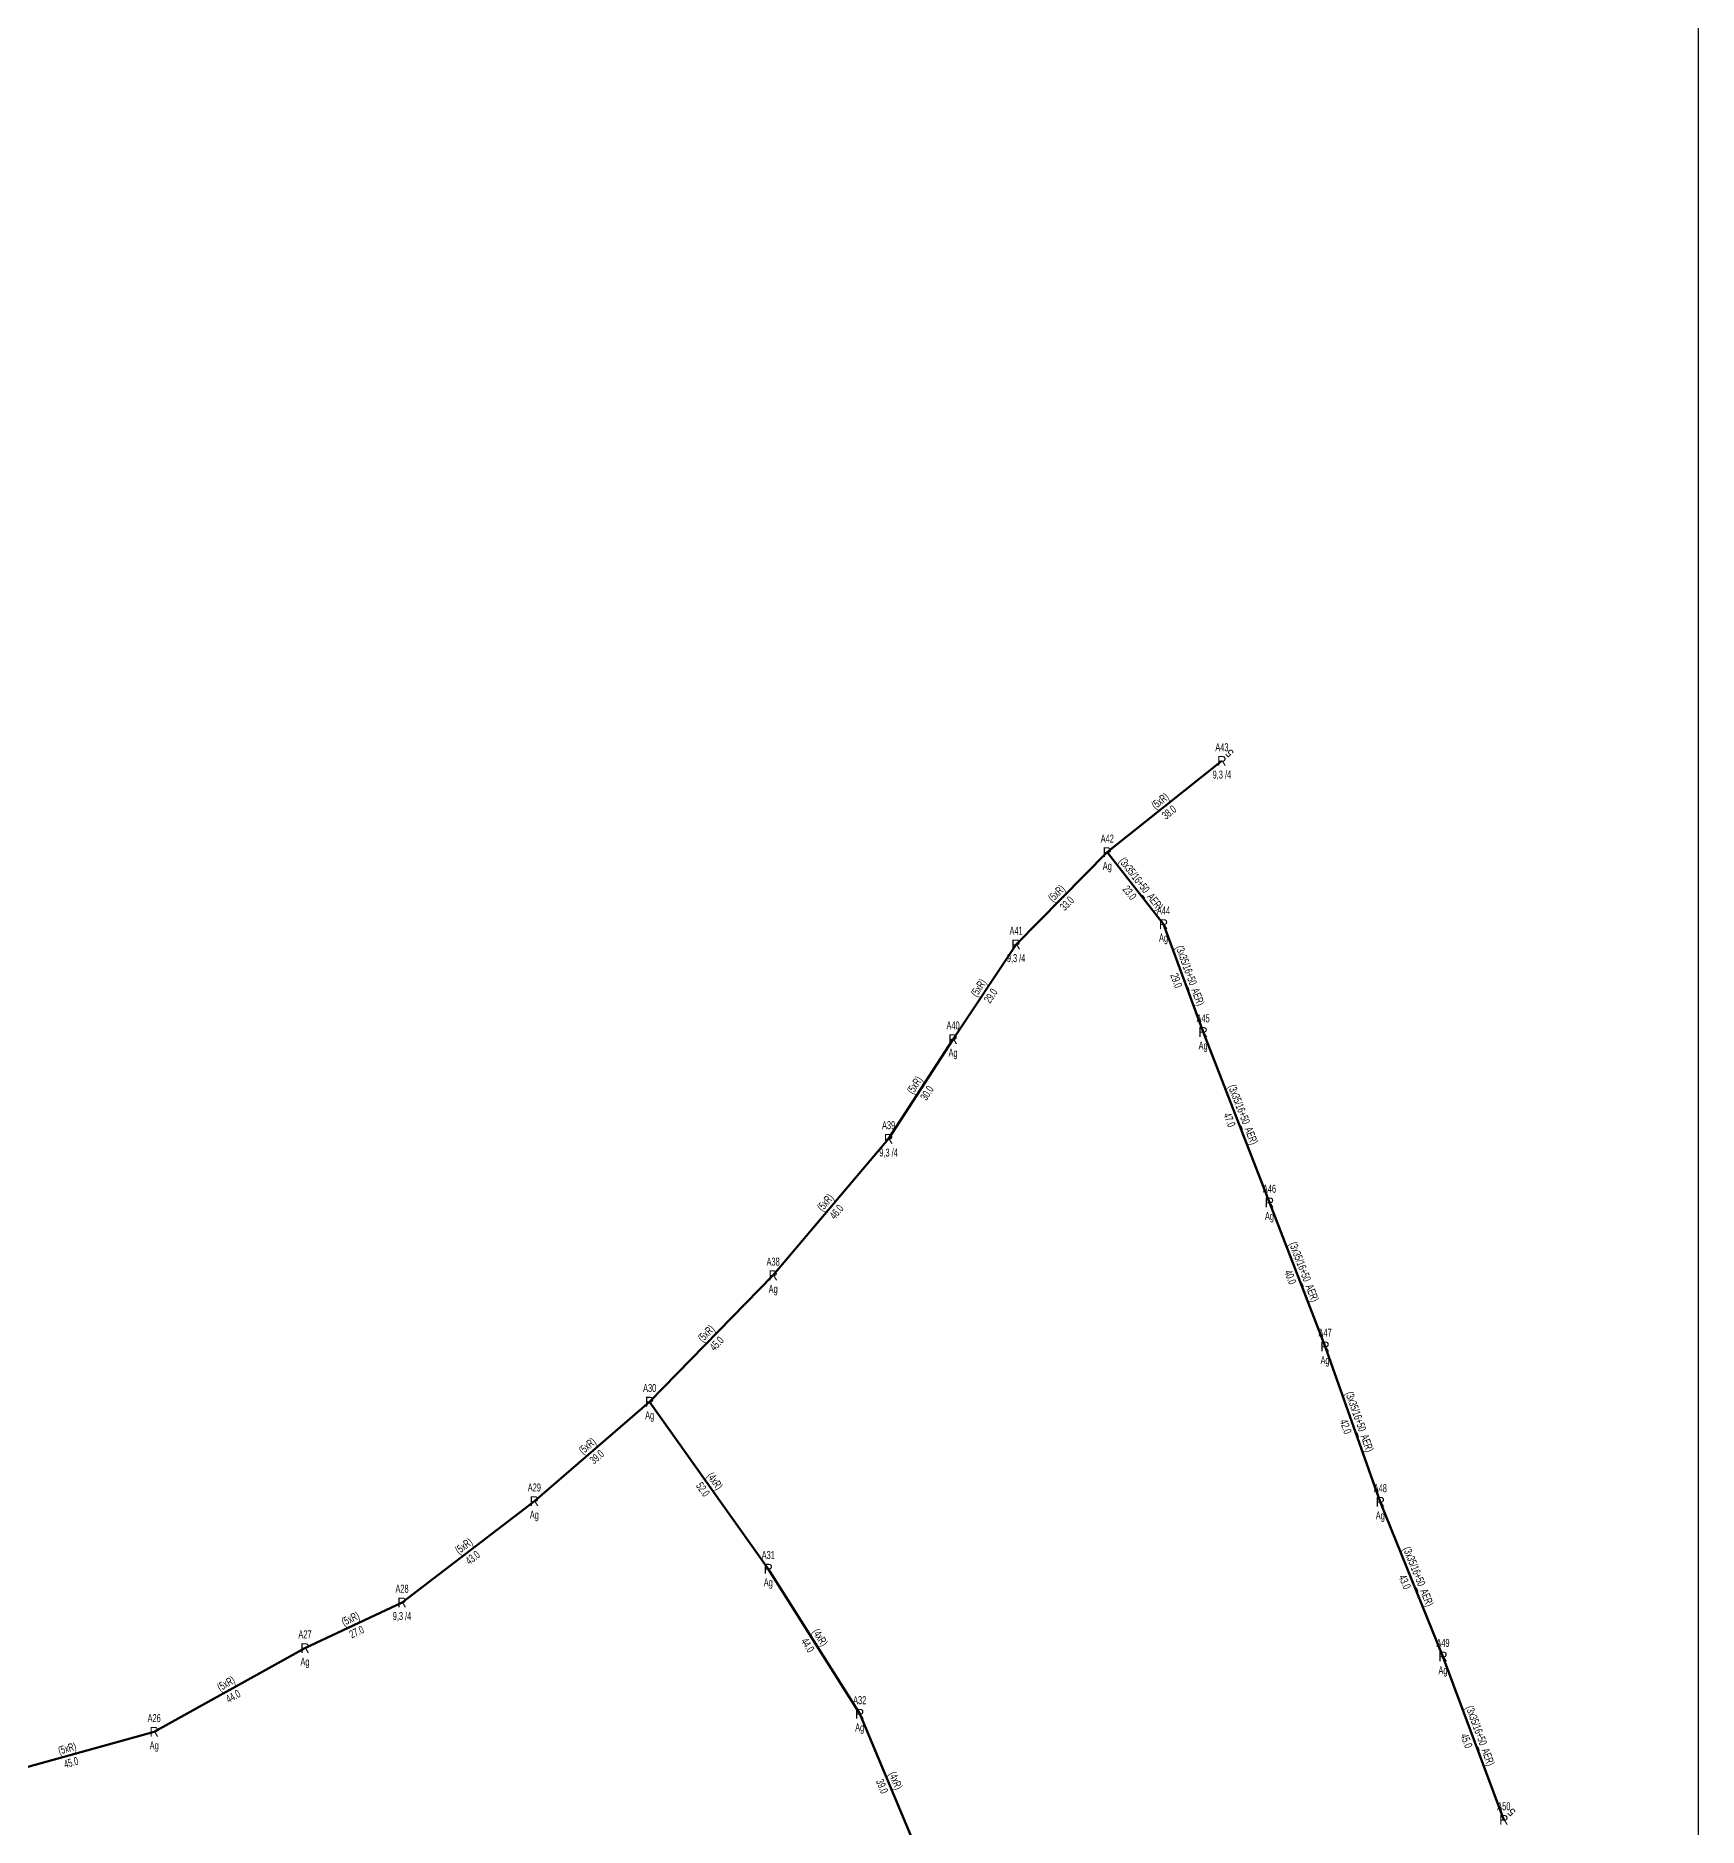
# Model space of a CAD drawing. Header units: millimetres. Extents: x 593538 to 596486, y 4087277 to 4091598.
# Drawn here: x 595866.6 to 596292.5, y 4090026 to 4090484.8 of the extents above; entities that cross this region are included whole.
import ezdxf
from ezdxf.enums import TextEntityAlignment as Align

# ---------------------------------------------------------------- set-up
doc = ezdxf.new("R2010")
doc.units = ezdxf.units.MM
doc.layers.add('ANTET', color=250, linetype='Continuous')
doc.layers.add('DIREK_AG_MEVCUT', color=120, linetype='Continuous', lineweight=25)
doc.layers.add('HAT_AG_HAVAI_MEVCUT', color=126, linetype='Continuous', lineweight=50)
doc.styles.add('Direk', font='B_CAD')
doc.styles.get("Standard").update_dxf_attribs({"font": 'Arial'})

msp = doc.modelspace()

# ---------------------------------------------------------------- linework, layer by layer
at = {"layer": 'ANTET', "flags": 128}
msp.add_lwpolyline([(593952.5, 4089437.5), (593952.5, 4090517.5), (596292.5, 4090517.5), (596292.5, 4089437.5), (593952.5, 4089437.5)], close=True, dxfattribs=at)
at = {"layer": 'HAT_AG_HAVAI_MEVCUT'}
for p, q in [((596141.12, 4090275.71), (596170.48, 4090299.1)), ((596117.76, 4090252.1), (596141.12, 4090275.71)), ((596141.12, 4090275.71), (596155.52, 4090257.29)), ((596155.52, 4090257.29), (596165.67, 4090229.68)), ((596101.61, 4090227.84), (596117.76, 4090252.1)), ((596085.09, 4090202.29), (596101.61, 4090227.84)), ((596165.67, 4090229.68), (596182.67, 4090186.02)), ((596055.52, 4090167.35), (596085.09, 4090202.29)), ((596182.67, 4090186.02), (596196.91, 4090149.12)), ((596023.88, 4090134.98), (596055.52, 4090167.35)), ((596196.91, 4090149.12), (596211.06, 4090109.33)), ((595994.34, 4090109.51), (596023.88, 4090134.98)), ((596023.88, 4090134.98), (596054.27, 4090092.2)), ((595960.44, 4090083.57), (595994.34, 4090109.51)), ((596211.06, 4090109.33), (596227.12, 4090069.7)), ((596054.27, 4090092.2), (596077.69, 4090055.03)), ((595935.58, 4090071.88), (595960.44, 4090083.57)), ((595896.95, 4090050.44), (595935.58, 4090071.88)), ((596227.12, 4090069.7), (596242.71, 4090027.86)), ((596077.69, 4090055.03), (596092.69, 4090019.37)), ((595853.38, 4090038.31), (595896.95, 4090050.44))]:
    msp.add_line(p, q, dxfattribs=at)

# ---------------------------------------------------------------- texts
at = {"layer": 'DIREK_AG_MEVCUT', "linetype": 'ByBlock', "width": 0.53}
for s, p in [('A43', (596170.48, 4090302.6)), ('9,3 /4', (596170.48, 4090295.6)), ('A42', (596141.12, 4090279.21)), ('Ag', (596141.12, 4090272.21)), ('A44', (596155.52, 4090260.79)), ('A41', (596117.76, 4090255.6)), ('Ag', (596155.52, 4090253.79)), ('9,3 /4', (596117.76, 4090248.6)), ('A40', (596101.61, 4090231.34)), ('A45', (596165.67, 4090233.18)), ('Ag', (596165.67, 4090226.18)), ('Ag', (596101.61, 4090224.34)), ('A39', (596085.09, 4090205.79)), ('9,3 /4', (596085.09, 4090198.79)), ('A46', (596182.67, 4090189.52)), ('Ag', (596182.67, 4090182.52)), ('A38', (596055.52, 4090170.85)), ('Ag', (596055.52, 4090163.85)), ('A47', (596196.91, 4090152.62)), ('Ag', (596196.91, 4090145.62)), ('A30', (596023.88, 4090138.48)), ('Ag', (596023.88, 4090131.48)), ('A29', (595994.34, 4090113.01)), ('A48', (596211.06, 4090112.83)), ('Ag', (595994.34, 4090106.01)), ('Ag', (596211.06, 4090105.83)), ('A31', (596054.27, 4090095.7)), ('A28', (595960.44, 4090087.07)), ('Ag', (596054.27, 4090088.7)), ('9,3 /4', (595960.44, 4090080.07)), ('A27', (595935.58, 4090075.38)), ('A49', (596227.12, 4090073.2)), ('Ag', (595935.58, 4090068.38)), ('Ag', (596227.12, 4090066.2)), ('A32', (596077.69, 4090058.53)), ('A26', (595896.95, 4090053.94)), ('Ag', (596077.69, 4090051.53)), ('Ag', (595896.95, 4090046.94)), ('A50', (596242.71, 4090031.36))]:
    msp.add_text(s, height=2.05, dxfattribs=at).set_placement(p, align=Align.MIDDLE_CENTER)
at = {"layer": 'DIREK_AG_MEVCUT', "linetype": 'ByBlock', "style": 'Direk'}
for p in [(596170.48, 4090299.1), (596141.12, 4090275.71), (596155.52, 4090257.29), (596117.76, 4090252.1), (596165.67, 4090229.68), (596101.61, 4090227.84), (596085.09, 4090202.29), (596182.67, 4090186.02), (596055.52, 4090167.35), (596196.91, 4090149.12), (596023.88, 4090134.98), (595994.34, 4090109.51), (596211.06, 4090109.33), (596054.27, 4090092.2), (595960.44, 4090083.57), (595935.58, 4090071.88), (596227.12, 4090069.7), (596077.69, 4090055.03), (595896.95, 4090050.44), (596242.71, 4090027.86)]:
    msp.add_text('R', height=2.5, dxfattribs=at).set_placement(p, align=Align.MIDDLE_CENTER)
at = {"layer": 'DIREK_AG_MEVCUT', "color": 32, "style": 'Direk'}
for p in [(596172.46, 4090301.08), (596244.69, 4090029.84)]:
    msp.add_text('5', height=2, rotation=495, dxfattribs=at).set_placement(p, align=Align.MIDDLE_CENTER)
at = {"layer": 'HAT_AG_HAVAI_MEVCUT', "lineweight": 30, "width": 0.53}
for s, rotation, p in [('(5xR)', 38.5397, (596155.27, 4090288.07)), ('(3x35/16+50_AER)', 308.023, (596148.99, 4090267.03)), ('(5xR)', 45.3147, (596128.83, 4090264.5)), ('(3x35/16+50_AER)', 290.1812, (596161.39, 4090243.78)), ('(5xR)', 56.3558, (596108.98, 4090240.44)), ('(5xR)', 57.1015, (596092.63, 4090215.53)), ('(3x35/16+50_AER)', 291.273, (596174.96, 4090208.16)), ('(5xR)', 49.7642, (596069.65, 4090185.37)), ('(3x35/16+50_AER)', 291.1097, (596190.58, 4090167.87)), ('(5xR)', 45.6515, (596039.09, 4090151.76)), ('(3x35/16+50_AER)', 289.5805, (596204.79, 4090129.51)), ('(5xR)', 40.7661, (596008.56, 4090122.89)), ('(4xR)', 305.3847, (596039.77, 4090114.08)), ('(5xR)', 37.43, (595976.88, 4090097.22)), ('(3x35/16+50_AER)', 292.0566, (596219.88, 4090089.83)), ('(5xR)', 25.1787, (595947.65, 4090078.49)), ('(4xR)', 302.2177, (596066.7, 4090074.07)), ('(5xR)', 29.0296, (595915.85, 4090061.9)), ('(3x35/16+50_AER)', 290.4358, (596235.71, 4090049.08)), ('(5xR)', 15.5561, (595874.94, 4090045.2)), ('(4xR)', 292.8075, (596085.97, 4090037.53))]:
    msp.add_text(s, height=2.05, rotation=rotation, dxfattribs=at).set_placement(p, align=Align.CENTER)
for s, rotation, p in [('38.0', 38.5397, (596156.33, 4090286.74)), ('23.0', 308.023, (596147.65, 4090265.98)), ('33.0', 45.3147, (596130.04, 4090263.31)), ('29.0', 290.1812, (596159.8, 4090243.19)), ('29.0', 56.3558, (596110.39, 4090239.5)), ('30.0', 57.1015, (596094.06, 4090214.6)), ('47.0', 291.273, (596173.38, 4090207.54)), ('46.0', 49.7642, (596070.95, 4090184.27)), ('40.0', 291.1097, (596189, 4090167.26)), ('45.0', 45.6515, (596040.31, 4090150.57)), ('42.0', 289.5805, (596203.19, 4090128.94)), ('39.0', 40.7661, (596009.67, 4090121.6)), ('52.0', 305.3847, (596038.38, 4090113.1)), ('43.0', 37.43, (595977.91, 4090095.87)), ('43.0', 292.0566, (596218.31, 4090089.2)), ('27.0', 25.1787, (595948.37, 4090076.95)), ('44.0', 302.2177, (596065.26, 4090073.16)), ('44.0', 29.0296, (595916.68, 4090060.42)), ('45.0', 290.4358, (596234.12, 4090048.48)), ('45.0', 15.5561, (595875.39, 4090043.56)), ('39.0', 292.8075, (596084.4, 4090036.87))]:
    msp.add_text(s, height=2.05, rotation=rotation, dxfattribs=at).set_placement(p, align=Align.TOP_CENTER)

doc.saveas('drawing.dxf')
